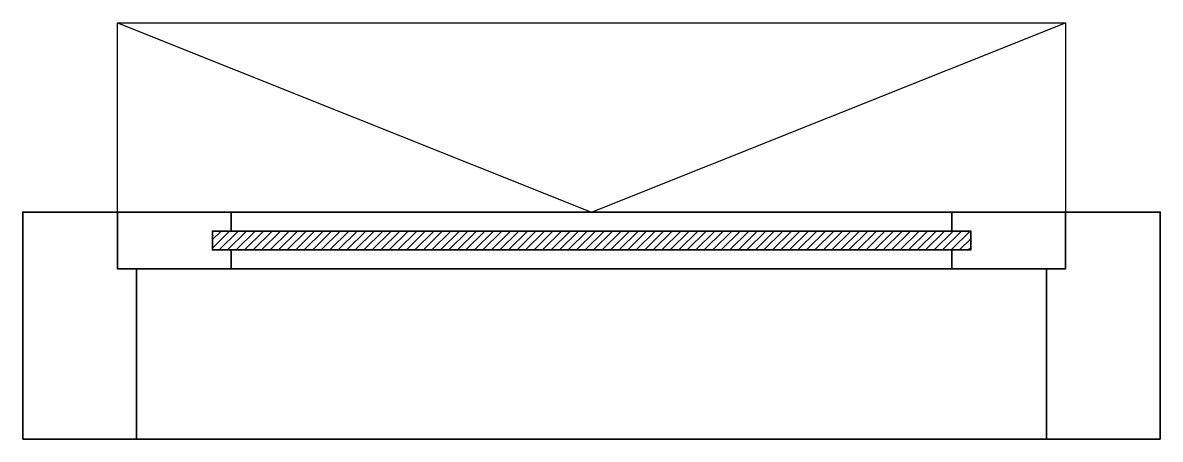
# Model space of a CAD drawing. Header units: millimetres. Extents: x -300 to 300, y -45 to 175.
import ezdxf

# ---------------------------------------------------------------- set-up
doc = ezdxf.new("R2010")
doc.units = ezdxf.units.MM
for name, color, linetype, lineweight in [('A-GLAZ', 111, 'Continuous', 35), ('A-GLAZ-JAMB', 111, 'Continuous', 35), ('A-GLAZ-PATT', 111, 'Continuous', 18), ('A-GLAZ-SASH', 111, 'Continuous', 35), ('A-GLAZ-SYMB', 111, 'Continuous', 25)]:
    doc.layers.add(name, color=color, linetype=linetype, lineweight=lineweight)

msp = doc.modelspace()

# ---------------------------------------------------------------- hatches: boundary and pattern name
at = {"layer": 'A-GLAZ-PATT'}
h = msp.add_hatch(dxfattribs=at)
h.set_pattern_fill('ANSI31', color=256)
h.paths.add_polyline_path([(-200, 55), (200, 55), (200, 65), (-200, 65)])

# ---------------------------------------------------------------- linework, layer by layer
at = {"layer": 'A-GLAZ'}
msp.add_lwpolyline([(-200, 55), (200, 55), (200, 65), (-200, 65)], close=True, dxfattribs=at)
at = {"layer": 'A-GLAZ-JAMB'}
for points in [[(-300, -45), (-300, 75), (-250, 75), (-250, 45), (-240, 45), (-240, -45)], [(300, -45), (300, 75), (250, 75), (250, 45), (240, 45), (240, -45)], [(-240, -45), (240, -45), (240, 45), (-240, 45)]]:
    msp.add_lwpolyline(points, close=True, dxfattribs=at)
at = {"layer": 'A-GLAZ-SASH'}
for points in [[(-250, 75), (-250, 45), (-190, 45), (-190, 55), (-200, 55), (-200, 65), (-190, 65), (-190, 75)], [(-190, 75), (190, 75), (190, 65), (200, 65), (200, 55), (190, 55), (190, 45), (-190, 45), (-190, 55), (-200, 55), (-200, 65), (-190, 65)], [(250, 75), (250, 45), (190, 45), (190, 55), (200, 55), (200, 65), (190, 65), (190, 75)]]:
    msp.add_lwpolyline(points, close=True, dxfattribs=at)
at = {"layer": 'A-GLAZ-SYMB'}
for p, q in [((-250, 175), (0, 75)), ((0, 75), (250, 175))]:
    msp.add_line(p, q, dxfattribs=at)
msp.add_lwpolyline([(-250, 75), (-250, 175), (250, 175), (250, 75)], dxfattribs=at)

doc.saveas('drawing.dxf')
